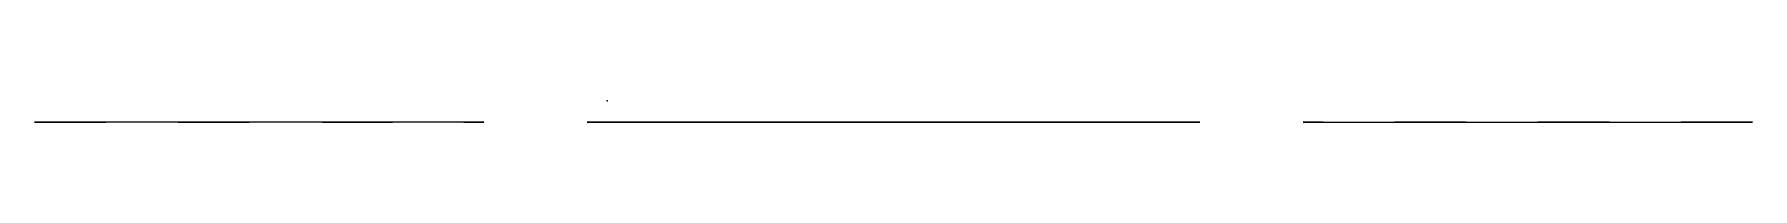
# Model space of a CAD drawing. Header units: millimetres. Extents: x -80 to 160, y 0 to 3.
import ezdxf

# ---------------------------------------------------------------- set-up
doc = ezdxf.new("R2010")
doc.units = ezdxf.units.MM
doc.header["$MEASUREMENT"] = 0
for name, color, linetype in [('gisselle_cubo v1_Sketch1', 7, 'Continuous'), ('gisselle_cubo v1_Sketch2', 7, 'Continuous'), ('gisselle_cubo v1_Sketch3', 7, 'Continuous')]:
    doc.layers.add(name, color=color, linetype=linetype)

msp = doc.modelspace()

# ---------------------------------------------------------------- linework, layer by layer
at = {"layer": 'gisselle_cubo v1_Sketch1'}
for p, q in [((0, 0), (80, 0)), ((80, 0, -50), (0, 0, -50)), ((0, 0, -50), (0, 0)), ((80, 0), (80, 0, -50))]:
    msp.add_line(p, q, dxfattribs=at)
msp.add_point((0, 0), dxfattribs=at)
at = {"layer": 'gisselle_cubo v1_Sketch2'}
msp.add_point((0, 3), dxfattribs=at)
at = {"layer": 'gisselle_cubo v1_Sketch3'}
for p, q in [((-80, 0), (-80, 0, 50)), ((-70, 0), (-80, 0)), ((-80, 0, 50), (-70, 0, 50)), ((-70, 0, -2.8), (-70, 0)), ((-60, 0, -2.8), (-70, 0, -2.8)), ((-59.92, 0, 52.8), (-70, 0, 52.8)), ((-70, 0, 50), (-70, 0, 52.8)), ((-60, 0), (-60, 0, -2.8)), ((-50, 0), (-60, 0)), ((-59.92, 0, 50), (-59.92, 0, 52.8)), ((-59.92, 0, 50), (-50, 0, 50)), ((-40, 0, -2.8), (-50, 0, -2.8)), ((-50, 0, 52.8), (-50, 0, 50)), ((-39.75, 0, 52.8), (-50, 0, 52.8)), ((-50, 0, -2.8), (-50, 0)), ((-40, 0), (-40, 0, -2.8)), ((-30, 0), (-40, 0)), ((-39.75, 0, 50), (-39.75, 0, 52.8)), ((-39.75, 0, 50), (-30, 0, 50)), ((-20, 0, -2.8), (-30, 0, -2.8)), ((-20, 0, 52.8), (-30, 0, 52.8)), ((-30, 0, 52.8), (-30, 0, 50)), ((-30, 0, -2.8), (-30, 0)), ((-20, 0), (-20, 0, -2.8)), ((-20, 0, 50), (-20, 0, 52.8)), ((-20, 0, 35), (-17.2, 0, 35)), ((-20, 0, 25), (-17.2, 0, 25)), ((-20, 0, 5), (-17.2, 0, 5)), ((-20, 0, 15), (-17.2, 0, 15)), ((-17.2, 0, 40), (-20, 0, 40)), ((-17.2, 0, 10), (-20, 0, 10)), ((-17.2, 0, 50), (-20, 0, 50)), ((-20, 0, 45), (-17.2, 0, 45)), ((-17.2, 0, 30), (-20, 0, 30)), ((-17.2, 0, 20), (-20, 0, 20)), ((-20, 0, 5), (-20, 0)), ((-20, 0, 15), (-20, 0, 10)), ((-20, 0, 45), (-20, 0, 40)), ((-20, 0, 25), (-20, 0, 20)), ((-20, 0, 35), (-20, 0, 30)), ((-17.2, 0, 25), (-17.2, 0, 30)), ((-17.2, 0, 45), (-17.2, 0, 50)), ((-17.2, 0, 35), (-17.2, 0, 40)), ((-17.2, 0, 5), (-17.2, 0, 10)), ((-17.2, 0, 15), (-17.2, 0, 20)), ((-2.8, 0, 20), (-2.8, 0, 25)), ((0, 0, 75), (-2.8, 0, 75)), ((0, 0, 95), (-2.8, 0, 95)), ((-2.8, 0, 125), (0, 0, 125)), ((-2.8, 0, -25), (-2.8, 0, -35)), ((0, 0), (-2.8, 0)), ((-2.8, 0, 40), (-2.8, 0, 45)), ((0, 0, 30), (-2.8, 0, 30)), ((-2.8, 0, 30), (-2.8, 0, 35)), ((0, 0, -25), (-2.8, 0, -25)), ((-2.8, 0, -35), (0, 0, -35)), ((-2.8, 0, 85), (0, 0, 85)), ((0, 0, 115), (-2.8, 0, 115)), ((-2.8, 0, 105), (0, 0, 105)), ((0, 0, -45), (-2.8, 0, -45)), ((0, 0, 20), (-2.8, 0, 20)), ((-2.8, 0, -45), (-2.8, 0, -55)), ((-2.8, 0, 35), (0, 0, 35)), ((-2.8, 0, 15), (0, 0, 15)), ((0, 0, 40), (-2.8, 0, 40)), ((-2.8, 0), (-2.8, 0, 5)), ((-2.8, 0, 25), (0, 0, 25)), ((-2.8, 0, 45), (0, 0, 45)), ((-2.8, 0, 10), (-2.8, 0, 15)), ((-2.8, 0, 75), (-2.8, 0, 85)), ((-2.8, 0, 95), (-2.8, 0, 105)), ((0, 0, 10), (-2.8, 0, 10)), ((-2.8, 0, 115), (-2.8, 0, 125)), ((-2.8, 0, 5), (0, 0, 5)), ((-2.8, 0, -55), (0, 0, -55)), ((0, 0, -65), (-2.8, 0, -65)), ((-2.8, 0, -65), (-2.8, 0, -75)), ((0, 0, -75), (-2.8, 0, -75)), ((0, 0, 50), (0, 0, 52.8)), ((80, 0, -75), (0, 0, -75)), ((0, 0, -15), (0, 0, -12.2)), ((80, 0, 125), (0, 0, 125)), ((0, 0, 52.8), (10, 0, 52.8)), ((0, 0, -12.2), (10, 0, -12.2)), ((0, 0, -45), (0, 0, -35)), ((0, 0, 20), (0, 0, 15)), ((0, 0, 30), (0, 0, 25)), ((0, 0, 40), (0, 0, 35)), ((0, 0, 50), (0, 0, 45)), ((0, 0, 75), (0, 0, 65)), ((0, 0, 115), (0, 0, 105)), ((0, 0, 95), (0, 0, 85)), ((0, 0, -25), (0, 0, -15)), ((0, 0, 65), (10, 0, 65)), ((0, 0, 10), (0, 0, 5)), ((0, 0, -65), (0, 0, -55)), ((0, 0), (10, 0)), ((10, 0, 65), (10, 0, 62.2)), ((10, 0, 62.2), (20, 0, 62.2)), ((10, 0, -12.2), (10, 0, -15)), ((10, 0), (10, 0, -2.8)), ((10, 0, 52.8), (10, 0, 50)), ((10, 0, -2.8), (20, 0, -2.8)), ((10, 0, -15), (20, 0, -15)), ((20, 0, 50), (10, 0, 50)), ((20, 0, 62.2), (20, 0, 65)), ((20, 0, -12.2), (30, 0, -12.2)), ((20, 0, -2.8), (20, 0)), ((20, 0, 50), (20, 0, 52.8)), ((20, 0, 52.8), (30, 0, 52.8)), ((20, 0, -15), (20, 0, -12.2)), ((20, 0, 65), (30, 0, 65)), ((20, 0), (30, 0)), ((30, 0, 62.2), (40, 0, 62.2)), ((30, 0, -2.8), (30, 0)), ((30, 0, 52.8), (30, 0, 50)), ((30, 0, -2.8), (40, 0, -2.8)), ((30, 0, -12.2), (30, 0, -15)), ((30, 0, 65), (30, 0, 62.2)), ((30, 0, -15), (40, 0, -15)), ((40, 0, 50), (30, 0, 50)), ((40, 0, -15), (40, 0, -12.2)), ((40, 0, 50), (40, 0, 52.8)), ((40, 0, 62.2), (40, 0, 65)), ((40, 0, -2.8), (40, 0)), ((40, 0, -12.2), (50, 0, -12.2)), ((40, 0, 52.8), (50, 0, 52.8)), ((40, 0), (50, 0)), ((40, 0, 65), (50, 0, 65)), ((50, 0), (50, 0, -2.8)), ((50, 0, 65), (50, 0, 62.2)), ((50, 0, -12.2), (50, 0, -15)), ((50, 0, 62.2), (60, 0, 62.2)), ((50, 0, -2.8), (60, 0, -2.8)), ((50, 0, 52.8), (50, 0, 50)), ((50, 0, -15), (60, 0, -15)), ((60, 0, 50), (50, 0, 50)), ((60, 0, -2.8), (60, 0)), ((60, 0, -12.2), (70, 0, -12.2)), ((60, 0, 50), (60, 0, 52.8)), ((60, 0, -15), (60, 0, -12.2)), ((60, 0, 62.2), (60, 0, 65)), ((60, 0, 52.8), (70, 0, 52.8)), ((60, 0, 65), (70, 0, 65)), ((60, 0), (70, 0)), ((70, 0), (70, 0, -2.8)), ((70, 0, -2.8), (80, 0, -2.8)), ((70, 0, 65), (70, 0, 62.2)), ((70, 0, -12.2), (70, 0, -15)), ((70, 0, 52.8), (70, 0, 50)), ((70, 0, 62.2), (80, 0, 62.2)), ((70, 0, -15), (80, 0, -15)), ((80, 0, 50), (70, 0, 50)), ((80, 0, -2.8), (80, 0)), ((80, 0, 45), (82.8, 0, 45)), ((80, 0, 15), (82.8, 0, 15)), ((80, 0, 35), (82.8, 0, 35)), ((80, 0, 10), (82.8, 0, 10)), ((80, 0, 5), (82.8, 0, 5)), ((82.8, 0, 50), (80, 0, 50)), ((80, 0, 62.2), (80, 0, 65)), ((80, 0, 30), (82.8, 0, 30)), ((82.8, 0, 40), (80, 0, 40)), ((82.8, 0, 25), (80, 0, 25)), ((82.8, 0, 20), (80, 0, 20)), ((80, 0, -45), (82.8, 0, -45)), ((80, 0, 75), (82.8, 0, 75)), ((80, 0, 95), (82.8, 0, 95)), ((82.8, 0, -75), (80, 0, -75)), ((80, 0, -25), (82.8, 0, -25)), ((82.8, 0, 105), (80, 0, 105)), ((80, 0, 115), (82.8, 0, 115)), ((82.8, 0, 125), (80, 0, 125)), ((82.8, 0, 85), (80, 0, 85)), ((82.8, 0, -55), (80, 0, -55)), ((82.8, 0, -35), (80, 0, -35)), ((80, 0, -65), (82.8, 0, -65)), ((80, 0, 40), (80, 0, 45)), ((80, 0, 85), (80, 0, 95)), ((80, 0, 30), (80, 0, 35)), ((80, 0, 10), (80, 0, 15)), ((80, 0, 20), (80, 0, 25)), ((80, 0, 65), (80, 0, 75)), ((80, 0), (80, 0, 5)), ((80, 0, -55), (80, 0, -65)), ((80, 0, 105), (80, 0, 115)), ((80, 0, -15), (80, 0, -25)), ((80, 0, -35), (80, 0, -45)), ((82.8, 0, 15), (82.8, 0, 20)), ((82.8, 0, 10), (82.8, 0, 5)), ((82.8, 0, 35), (82.8, 0, 40)), ((82.8, 0, 45), (82.8, 0, 50)), ((82.8, 0, 30), (82.8, 0, 25)), ((82.8, 0, 95), (82.8, 0, 105)), ((82.8, 0, 75), (82.8, 0, 85)), ((82.8, 0, 115), (82.8, 0, 125)), ((82.8, 0, -25), (82.8, 0, -35)), ((82.8, 0, -45), (82.8, 0, -55)), ((82.8, 0, -65), (82.8, 0, -75)), ((100, 0), (97.2, 0)), ((97.2, 0), (97.2, 0, 5)), ((97.2, 0, 5), (100, 0, 5)), ((100, 0, 10), (97.2, 0, 10)), ((97.2, 0, 10), (97.2, 0, 15)), ((97.2, 0, 15), (100, 0, 15)), ((100, 0, 19.74), (97.2, 0, 19.74)), ((97.2, 0, 19.74), (97.2, 0, 25)), ((97.2, 0, 25), (100, 0, 25)), ((97.2, 0, 45), (100, 0, 45)), ((100, 0, 40), (97.2, 0, 40)), ((97.2, 0, 35), (100, 0, 35)), ((97.2, 0, 40), (97.2, 0, 45)), ((100, 0, 30), (97.2, 0, 30)), ((97.2, 0, 30), (97.2, 0, 35)), ((100, 0, 50), (100, 0, 52.8)), ((100, 0, 52.8), (110, 0, 52.8)), ((100, 0, -2.8), (110, 0, -2.8)), ((100, 0), (100, 0, -2.8)), ((100, 0, 19.74), (100, 0, 15)), ((100, 0, 30), (100, 0, 25)), ((100, 0, 40), (100, 0, 35)), ((100, 0, 50), (100, 0, 45)), ((100, 0, 10), (100, 0, 5)), ((110, 0), (110, 0, -2.8)), ((110, 0, 52.8), (110, 0, 50)), ((120, 0, 50), (110, 0, 50)), ((110, 0), (120, 0)), ((120, 0), (120, 0, -2.8)), ((120, 0, 52.8), (130, 0, 52.8)), ((120, 0, 50), (120, 0, 52.8)), ((120, 0, -2.8), (130, 0, -2.8)), ((130, 0, 52.8), (130, 0, 50)), ((130, 0), (130, 0, -2.8)), ((130, 0), (140, 0)), ((140, 0, 50), (130, 0, 50)), ((140, 0), (140, 0, -2.8)), ((140, 0, 52.8), (150, 0, 52.8)), ((140, 0, -2.8), (150, 0, -2.8)), ((140, 0, 50), (140, 0, 52.8)), ((150, 0, 52.8), (150, 0, 50)), ((150, 0), (150, 0, -2.8)), ((160, 0, 50), (150, 0, 50)), ((150, 0), (160, 0)), ((160, 0), (160, 0, 50))]:
    msp.add_line(p, q, dxfattribs=at)
msp.add_point((0, 0), dxfattribs=at)

doc.saveas('drawing.dxf')
